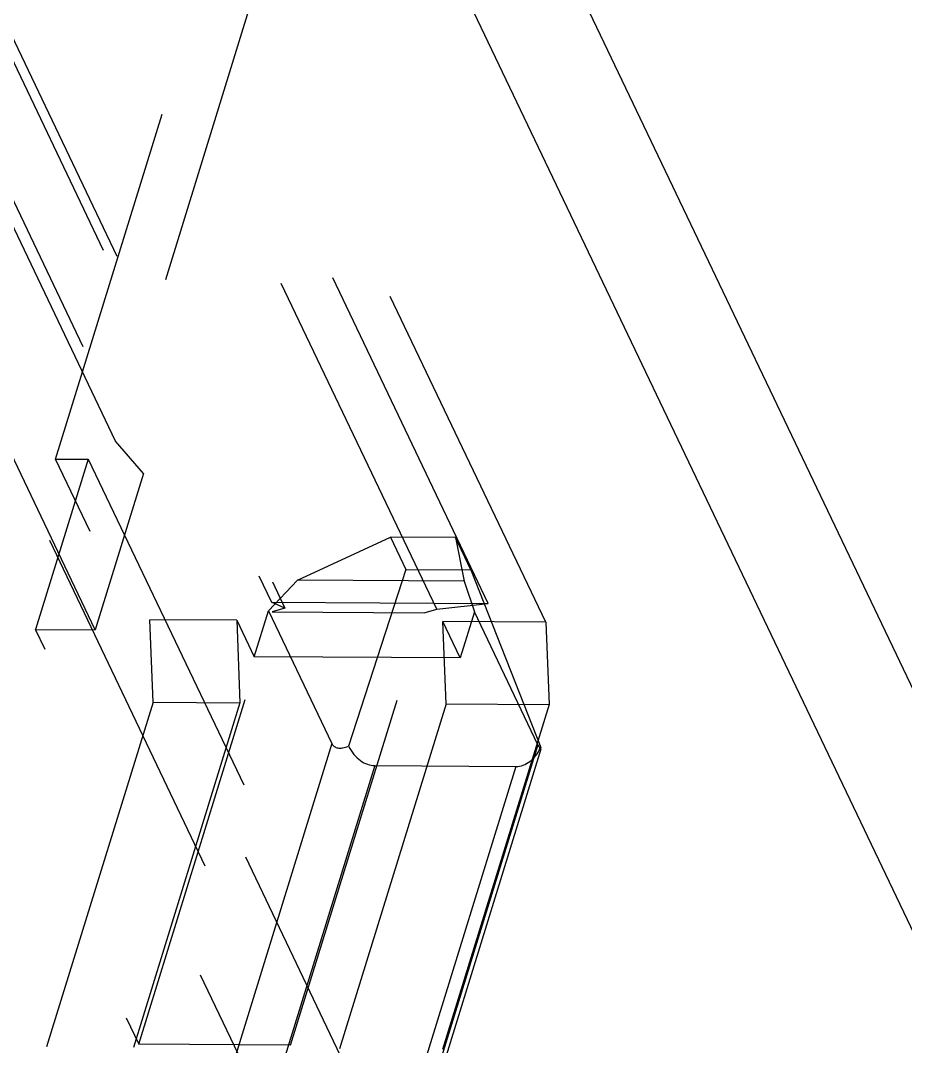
# Model space of a CAD drawing. Header units: millimetres. Extents: x 753 to 1632, y 352 to 973.
# Drawn here: x 1218.99 to 1226.53, y 797.42 to 806.15 of the extents above; entities that cross this region are included whole.
import ezdxf

# ---------------------------------------------------------------- set-up
doc = ezdxf.new("R2010")
doc.units = ezdxf.units.MM
doc.header["$LTSCALE"] = 30.734
doc.linetypes.add('HIDDEN', pattern=[0.2, 0.1, -0.1])
doc.layers.get('0').update_dxf_attribs({"linetype": 'CONTINUOUS'})
doc.layers.add('DEFAULT_2', color=8, linetype='HIDDEN')

msp = doc.modelspace()

# ---------------------------------------------------------------- linework, layer by layer
at = {"color": 3, "linetype": 'Continuous'}
msp.add_line((1230.18248, 790.87127), (1218.30693, 815.73469), dxfattribs=at)
at = {"color": 7, "linetype": 'Continuous'}
msp.add_line((1230.56979, 792.12459), (1219.29567, 815.72881), dxfattribs=at)
at = {"layer": 'DEFAULT_2', "color": 8, "linetype": 'HIDDEN'}
for p, q in [((1209.64409, 822.92325), (1220.09161, 801.04965)), ((1222.9733, 801.18746), (1212.67422, 822.75027)), ((1222.5345, 801.14059), (1212.41355, 822.33044)), ((1211.28681, 818.36782), (1221.28899, 797.4266)), ((1218.36924, 806.96987), (1221.12586, 801.19845)), ((1218.48467, 806.9197), (1221.24129, 801.14828)), ((1219.28821, 802.41686), (1220.66799, 806.88182)), ((1221.12985, 806.87907), (1219.79848, 802.57078)), ((1223.4632, 801.02959), (1220.66799, 806.88182)), ((1219.79848, 802.57078), (1217.95777, 806.42461)), ((1218.19635, 806.14852), (1220.03706, 802.29469)), ((1219.62555, 800.96303), (1217.78484, 804.81686)), ((1217.23917, 803.20572), (1219.99578, 797.43429)), ((1220.03706, 802.29469), (1219.79848, 802.57078)), ((1219.56533, 802.41521), (1219.1175, 800.96605)), ((1219.28821, 802.41686), (1219.56533, 802.41521)), ((1222.23186, 796.25384), (1219.28821, 802.41686)), ((1219.56533, 802.41521), (1222.29522, 796.69973)), ((1220.03706, 802.29469), (1219.62555, 800.96303)), ((1221.34802, 801.38674), (1222.13941, 801.75175)), ((1222.69364, 801.74845), (1222.13941, 801.75175)), ((1222.13941, 801.75175), (1222.27004, 801.47825)), ((1222.82427, 801.47495), (1222.69364, 801.74845)), ((1222.69364, 801.74845), (1222.76888, 801.37829)), ((1222.27004, 801.47825), (1221.78232, 799.97162)), ((1222.27004, 801.47825), (1222.82427, 801.47495)), ((1222.82427, 801.47495), (1223.41999, 799.96188)), ((1221.10007, 801.12612), (1221.34802, 801.38674)), ((1222.76888, 801.37829), (1221.34802, 801.38674)), ((1222.76888, 801.37829), (1222.85514, 801.11568)), ((1221.12586, 801.19845), (1222.9733, 801.18746)), ((1221.24129, 801.14828), (1221.12586, 801.19845)), ((1222.5345, 801.14059), (1222.9733, 801.18746)), ((1219.99578, 797.43429), (1221.1335, 801.11593)), ((1220.97903, 800.73446), (1221.10007, 801.12612)), ((1221.10007, 801.12612), (1221.64041, 799.99484)), ((1221.24129, 801.14828), (1221.1335, 801.11593)), ((1221.1335, 801.11593), (1222.42671, 801.10824)), ((1221.28899, 797.4266), (1222.42671, 801.10824)), ((1222.42671, 801.10824), (1222.5345, 801.14059)), ((1222.85514, 801.11568), (1222.73411, 800.72402)), ((1223.39548, 799.9844), (1222.85514, 801.11568)), ((1220.11902, 800.34719), (1220.09161, 801.04965)), ((1220.83059, 801.04525), (1220.09161, 801.04965)), ((1220.83059, 801.04525), (1220.858, 800.34279)), ((1220.83059, 801.04525), (1220.97903, 800.73446)), ((1222.61307, 800.33235), (1222.58566, 801.03481)), ((1223.4632, 801.02959), (1222.58566, 801.03481)), ((1222.73411, 800.72402), (1222.58566, 801.03481)), ((1223.4632, 801.02959), (1223.49061, 800.32714)), ((1219.1175, 800.96605), (1219.62555, 800.96303)), ((1221.8474, 795.25057), (1219.1175, 800.96605)), ((1222.73411, 800.72402), (1220.97903, 800.73446)), ((1220.11902, 800.34719), (1218.68367, 795.70327)), ((1220.858, 800.34279), (1219.59926, 796.26949)), ((1220.11902, 800.34719), (1220.858, 800.34279)), ((1222.61307, 800.33235), (1221.35433, 796.25906)), ((1223.49061, 800.32714), (1222.23186, 796.25384)), ((1222.61307, 800.33235), (1223.49061, 800.32714)), ((1221.64041, 799.99484), (1220.13959, 795.13821)), ((1223.39548, 799.9844), (1221.89466, 795.12777)), ((1223.42072, 799.94837), (1221.90417, 795.04084)), ((1222.00659, 799.80671), (1220.50578, 794.95008)), ((1223.20743, 799.79957), (1221.70662, 794.94294)), ((1222.00659, 799.80671), (1223.20743, 799.79957)), ((1221.28899, 797.4266), (1219.99578, 797.43429))]:
    msp.add_line(p, q, dxfattribs=at)
for centre, major_axis, ratio, start_param, end_param in [((1222.05159, 800.42703), (0.39518, 0.4536), 0.3182184, -3.2784784, -2.6155175), ((1221.99137, 800.23217), (-0.0282, 0.42507), 0.64954, -4.0963735, -3.1885381), ((1223.19221, 800.22503), (-0.0282, 0.42507), 0.64954, -3.1885381, -2.2807027), ((1223.25243, 800.41989), (-0.16697, 0.47367), 0.0480201, -3.5630933, -2.9001324)]:
    msp.add_ellipse(centre, major_axis=major_axis, ratio=ratio, start_param=start_param, end_param=end_param, dxfattribs=at)

doc.saveas('drawing.dxf')
